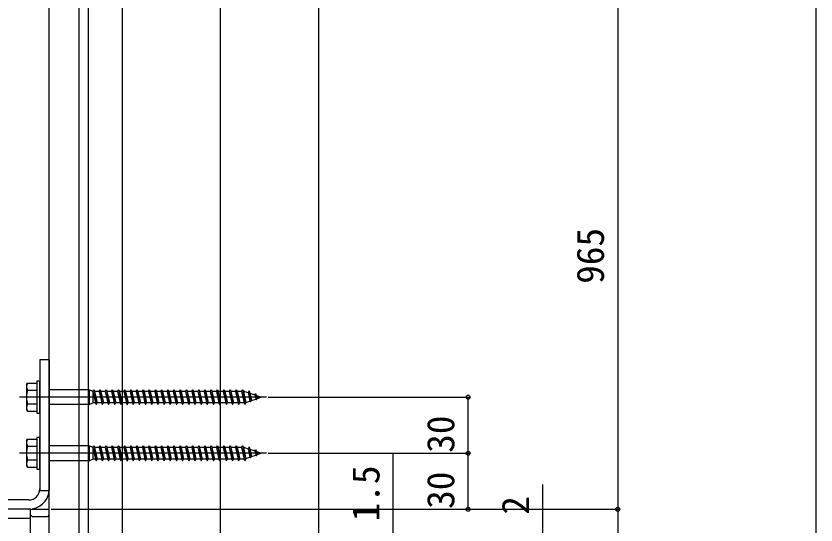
# Model space of a CAD drawing. Units: millimetres, scale not verified. Extents: x -875 to 875, y -1304 to 1297.
# Drawn here: x 447.2 to 875, y -612.6 to -340.3 of the extents above; entities that cross this region are included whole.
import ezdxf
from ezdxf.enums import TextEntityAlignment as Align

# ---------------------------------------------------------------- set-up
doc = ezdxf.new("R2010")
doc.units = ezdxf.units.MM
doc.header["$LTSCALE"] = 8
for name, color, linetype in [('0-4_YKK_12', 2, 'Continuous'), ('0-5_YKK_13', 4, 'Continuous'), ('0-6_YKK_D', 6, 'Continuous'), ('0-7_YKK_ZWAK', 7, 'Continuous'), ('0-8_YSS_K', 3, 'Continuous')]:
    doc.layers.add(name, color=color, linetype=linetype)
doc.styles.add('ＭＳ ゴシック', font='')
doc.styles.get('ＭＳ ゴシック').set_extended_font_data('MS Gothic')

msp = doc.modelspace()

# ---------------------------------------------------------------- linework, layer by layer
at = {"layer": '0-4_YKK_12'}
for p, q in [((556.5, -152.2), (556.5, -999.2)), ((455, -604.2), (-358.982, -604.2)), ((455, -617.382), (455, -604.2)), ((455, -609.2), (-357.826, -609.2))]:
    msp.add_line(p, q, dxfattribs=at)
at = {"layer": '0-5_YKK_13'}
for p, q in [((465, -524.2), (460, -524.2)), ((460, -524.2), (460, -594.2)), ((465, -524.2), (465, -594.2)), ((452.9, -537.45), (453.333, -536.7)), ((452.9, -537.45), (452.9, -550.95)), ((453.333, -536.7), (458.4, -536.7)), ((458.4, -536.7), (458.4, -551.7)), ((453.333, -540.442), (458.4, -540.442)), ((486.4, -540.2), (465, -540.2)), ((486.4, -540.2), (486.4, -548.2)), ((488.4, -541.1), (486.4, -540.2)), ((488.4, -541.1), (488.4, -547.3)), ((489, -540.2), (490.078, -548.2)), ((491.7, -541.1), (489.3, -541.1)), ((489.3, -541.1), (490.678, -547.3)), ((492.3, -540.2), (493.378, -548.2)), ((495, -541.1), (492.6, -541.1)), ((492.6, -541.1), (493.978, -547.3)), ((495.6, -540.2), (496.678, -548.2)), ((498.3, -541.1), (495.9, -541.1)), ((495.9, -541.1), (497.278, -547.3)), ((498.9, -540.2), (499.978, -548.2)), ((501.6, -541.1), (499.2, -541.1)), ((499.2, -541.1), (500.578, -547.3)), ((502.2, -540.2), (503.278, -548.2)), ((504.9, -541.1), (502.5, -541.1)), ((502.5, -541.1), (503.878, -547.3)), ((504.9, -541.1), (505.5, -540.2)), ((505.5, -540.2), (505.52, -540.2)), ((505.52, -540.2), (506.598, -548.2)), ((505.52, -540.2), (505.82, -541.1)), ((508.2, -541.1), (505.82, -541.1)), ((505.82, -541.1), (507.198, -547.3)), ((508.8, -540.2), (509.878, -548.2)), ((511.5, -541.1), (509.1, -541.1)), ((509.1, -541.1), (510.478, -547.3)), ((512.1, -540.2), (513.178, -548.2)), ((514.8, -541.1), (512.4, -541.1)), ((512.4, -541.1), (513.778, -547.3)), ((515.4, -540.2), (516.478, -548.2)), ((518.1, -541.1), (515.7, -541.1)), ((515.7, -541.1), (517.078, -547.3)), ((518.7, -540.2), (519.778, -548.2)), ((521.4, -541.1), (519, -541.1)), ((519, -541.1), (520.378, -547.3)), ((522, -540.2), (523.078, -548.2)), ((524.7, -541.1), (522.3, -541.1)), ((522.3, -541.1), (523.678, -547.3)), ((525.3, -540.2), (526.378, -548.2)), ((525.6, -541.1), (526.978, -547.3)), ((528, -541.1), (525.6, -541.1)), ((528.6, -540.2), (529.678, -548.2)), ((531.3, -541.1), (528.9, -541.1)), ((528.9, -541.1), (530.278, -547.3)), ((531.3, -541.1), (528.9, -541.1)), ((531.9, -540.2), (532.978, -548.2)), ((532.2, -541.1), (533.578, -547.3)), ((534.6, -541.1), (532.2, -541.1)), ((535.2, -540.2), (536.278, -548.2)), ((537.9, -541.1), (535.5, -541.1)), ((535.5, -541.1), (536.878, -547.3)), ((537.9, -541.1), (535.5, -541.1)), ((538.5, -540.2), (539.578, -548.2)), ((538.8, -541.1), (540.178, -547.3)), ((541.2, -541.1), (538.8, -541.1)), ((541.8, -540.2), (542.878, -548.2)), ((544.5, -541.1), (542.1, -541.1)), ((542.1, -541.1), (543.478, -547.3)), ((544.5, -541.1), (542.1, -541.1)), ((545.1, -540.2), (546.178, -548.2)), ((545.4, -541.1), (546.778, -547.3)), ((547.8, -541.1), (545.4, -541.1)), ((548.4, -540.2), (549.478, -548.2)), ((551.1, -541.1), (548.7, -541.1)), ((548.7, -541.1), (550.078, -547.3)), ((551.1, -541.1), (548.7, -541.1)), ((551.7, -540.2), (552.778, -548.2)), ((552, -541.1), (553.378, -547.3)), ((554.4, -541.1), (552, -541.1)), ((555, -540.2), (556.078, -548.2)), ((555.3, -541.1), (556.678, -547.3)), ((558, -541.1), (555.3, -541.1)), ((558.6, -540.2), (559.678, -548.2)), ((561.3, -541.1), (558.9, -541.1)), ((558.9, -541.1), (560.278, -547.3)), ((561.9, -540.2), (562.978, -548.2)), ((564.6, -541.1), (562.2, -541.1)), ((562.2, -541.1), (563.578, -547.3)), ((565.2, -540.2), (566.278, -548.2)), ((567.9, -541.1), (565.5, -541.1)), ((565.5, -541.1), (566.878, -547.3)), ((568.5, -540.2), (569.578, -548.2)), ((569.397, -541.1), (568.8, -541.1)), ((568.8, -541.1), (570.178, -547.3)), ((569.397, -541.1), (571.349, -541.772)), ((571.876, -540.764), (571.349, -541.772)), ((571.349, -541.772), (572.352, -546.283)), ((571.876, -540.764), (572.683, -546.752)), ((571.876, -540.764), (572.324, -542.108)), ((572.324, -542.108), (574.923, -543.003)), ((572.324, -542.108), (573.188, -545.995)), ((574.923, -543.003), (575.384, -542.31)), ((574.923, -543.003), (575.417, -545.227)), ((575.384, -542.31), (575.897, -543.338)), ((575.384, -542.31), (575.825, -545.581)), ((581.125, -544.2), (449.09, -544.2)), ((486.4, -548.2), (488.4, -547.3)), ((489.778, -547.3), (488.4, -547.3)), ((493.078, -547.3), (490.678, -547.3)), ((496.378, -547.3), (493.978, -547.3)), ((499.678, -547.3), (497.278, -547.3)), ((502.978, -547.3), (500.578, -547.3)), ((506.278, -547.3), (503.878, -547.3)), ((506.598, -548.2), (507.198, -547.3)), ((509.578, -547.3), (507.198, -547.3)), ((512.878, -547.3), (510.478, -547.3)), ((516.178, -547.3), (513.778, -547.3)), ((519.478, -547.3), (517.078, -547.3)), ((522.778, -547.3), (520.378, -547.3)), ((526.078, -547.3), (523.678, -547.3)), ((529.378, -547.3), (526.978, -547.3)), ((532.678, -547.3), (530.278, -547.3)), ((532.678, -547.3), (530.278, -547.3)), ((535.978, -547.3), (533.578, -547.3)), ((539.278, -547.3), (536.878, -547.3)), ((539.278, -547.3), (536.878, -547.3)), ((542.578, -547.3), (540.178, -547.3)), ((545.878, -547.3), (543.478, -547.3)), ((545.878, -547.3), (543.478, -547.3)), ((549.178, -547.3), (546.778, -547.3)), ((552.478, -547.3), (550.078, -547.3)), ((552.478, -547.3), (550.078, -547.3)), ((555.778, -547.3), (553.378, -547.3)), ((559.378, -547.3), (556.678, -547.3)), ((562.678, -547.3), (560.278, -547.3)), ((565.978, -547.3), (563.578, -547.3)), ((569.278, -547.3), (566.878, -547.3)), ((570.122, -547.05), (572.352, -546.283)), ((572.352, -546.283), (572.683, -546.752)), ((572.683, -546.752), (573.188, -545.995)), ((573.188, -545.995), (575.417, -545.227)), ((575.417, -545.227), (575.825, -545.581)), ((575.825, -545.581), (576.253, -544.939)), ((575.897, -543.338), (578.4, -544.2)), ((575.897, -543.338), (576.253, -544.939)), ((576.253, -544.939), (578.4, -544.2)), ((452.9, -550.95), (453.333, -551.7)), ((458.4, -547.958), (453.333, -547.958)), ((453.333, -551.7), (458.4, -551.7)), ((486.4, -548.2), (465, -548.2)), ((506.578, -548.2), (506.598, -548.2)), ((452.9, -567.45), (453.333, -566.7)), ((452.9, -567.45), (452.9, -580.95)), ((453.333, -566.7), (458.4, -566.7)), ((458.4, -566.7), (458.4, -581.7)), ((453.333, -570.442), (458.4, -570.442)), ((486.4, -570.2), (465, -570.2)), ((486.4, -570.2), (486.4, -578.2)), ((488.4, -571.1), (486.4, -570.2)), ((488.4, -571.1), (488.4, -577.3)), ((489, -570.2), (490.078, -578.2)), ((491.7, -571.1), (489.3, -571.1)), ((489.3, -571.1), (490.678, -577.3)), ((492.3, -570.2), (493.378, -578.2)), ((495, -571.1), (492.6, -571.1)), ((492.6, -571.1), (493.978, -577.3)), ((495.6, -570.2), (496.678, -578.2)), ((498.3, -571.1), (495.9, -571.1)), ((495.9, -571.1), (497.278, -577.3)), ((498.9, -570.2), (499.978, -578.2)), ((501.6, -571.1), (499.2, -571.1)), ((499.2, -571.1), (500.578, -577.3)), ((502.2, -570.2), (503.278, -578.2)), ((504.9, -571.1), (502.5, -571.1)), ((502.5, -571.1), (503.878, -577.3)), ((504.9, -571.1), (505.5, -570.2)), ((505.5, -570.2), (505.52, -570.2)), ((505.52, -570.2), (506.598, -578.2)), ((505.52, -570.2), (505.82, -571.1)), ((508.2, -571.1), (505.82, -571.1)), ((505.82, -571.1), (507.198, -577.3)), ((508.8, -570.2), (509.878, -578.2)), ((511.5, -571.1), (509.1, -571.1)), ((509.1, -571.1), (510.478, -577.3)), ((512.1, -570.2), (513.178, -578.2)), ((514.8, -571.1), (512.4, -571.1)), ((512.4, -571.1), (513.778, -577.3)), ((515.4, -570.2), (516.478, -578.2)), ((518.1, -571.1), (515.7, -571.1)), ((515.7, -571.1), (517.078, -577.3)), ((518.7, -570.2), (519.778, -578.2)), ((521.4, -571.1), (519, -571.1)), ((519, -571.1), (520.378, -577.3)), ((522, -570.2), (523.078, -578.2)), ((524.7, -571.1), (522.3, -571.1)), ((522.3, -571.1), (523.678, -577.3)), ((525.3, -570.2), (526.378, -578.2)), ((525.6, -571.1), (526.978, -577.3)), ((528, -571.1), (525.6, -571.1)), ((528.6, -570.2), (529.678, -578.2)), ((531.3, -571.1), (528.9, -571.1)), ((528.9, -571.1), (530.278, -577.3)), ((531.3, -571.1), (528.9, -571.1)), ((531.9, -570.2), (532.978, -578.2)), ((532.2, -571.1), (533.578, -577.3)), ((534.6, -571.1), (532.2, -571.1)), ((535.2, -570.2), (536.278, -578.2)), ((537.9, -571.1), (535.5, -571.1)), ((535.5, -571.1), (536.878, -577.3)), ((537.9, -571.1), (535.5, -571.1)), ((538.5, -570.2), (539.578, -578.2)), ((538.8, -571.1), (540.178, -577.3)), ((541.2, -571.1), (538.8, -571.1)), ((541.8, -570.2), (542.878, -578.2)), ((544.5, -571.1), (542.1, -571.1)), ((542.1, -571.1), (543.478, -577.3)), ((544.5, -571.1), (542.1, -571.1)), ((545.1, -570.2), (546.178, -578.2)), ((545.4, -571.1), (546.778, -577.3)), ((547.8, -571.1), (545.4, -571.1)), ((548.4, -570.2), (549.478, -578.2)), ((551.1, -571.1), (548.7, -571.1)), ((548.7, -571.1), (550.078, -577.3)), ((551.1, -571.1), (548.7, -571.1)), ((551.7, -570.2), (552.778, -578.2)), ((552, -571.1), (553.378, -577.3)), ((554.4, -571.1), (552, -571.1)), ((555, -570.2), (556.078, -578.2)), ((555.3, -571.1), (556.678, -577.3)), ((558, -571.1), (555.3, -571.1)), ((558.6, -570.2), (559.678, -578.2)), ((561.3, -571.1), (558.9, -571.1)), ((558.9, -571.1), (560.278, -577.3)), ((561.9, -570.2), (562.978, -578.2)), ((564.6, -571.1), (562.2, -571.1)), ((562.2, -571.1), (563.578, -577.3)), ((565.2, -570.2), (566.278, -578.2)), ((567.9, -571.1), (565.5, -571.1)), ((565.5, -571.1), (566.878, -577.3)), ((568.5, -570.2), (569.578, -578.2)), ((569.397, -571.1), (568.8, -571.1)), ((568.8, -571.1), (570.178, -577.3)), ((569.397, -571.1), (571.349, -571.772)), ((571.876, -570.764), (571.349, -571.772)), ((571.349, -571.772), (572.352, -576.283)), ((571.876, -570.764), (572.683, -576.752)), ((571.876, -570.764), (572.324, -572.108)), ((572.324, -572.108), (574.923, -573.003)), ((572.324, -572.108), (573.188, -575.995)), ((574.923, -573.003), (575.384, -572.31)), ((574.923, -573.003), (575.417, -575.227)), ((575.384, -572.31), (575.897, -573.338)), ((575.384, -572.31), (575.825, -575.581)), ((581.125, -574.2), (449.09, -574.2)), ((486.4, -578.2), (488.4, -577.3)), ((489.778, -577.3), (488.4, -577.3)), ((493.078, -577.3), (490.678, -577.3)), ((496.378, -577.3), (493.978, -577.3)), ((499.678, -577.3), (497.278, -577.3)), ((502.978, -577.3), (500.578, -577.3)), ((506.278, -577.3), (503.878, -577.3)), ((506.598, -578.2), (507.198, -577.3)), ((509.578, -577.3), (507.198, -577.3)), ((512.878, -577.3), (510.478, -577.3)), ((516.178, -577.3), (513.778, -577.3)), ((519.478, -577.3), (517.078, -577.3)), ((522.778, -577.3), (520.378, -577.3)), ((526.078, -577.3), (523.678, -577.3)), ((529.378, -577.3), (526.978, -577.3)), ((532.678, -577.3), (530.278, -577.3)), ((532.678, -577.3), (530.278, -577.3)), ((535.978, -577.3), (533.578, -577.3)), ((539.278, -577.3), (536.878, -577.3)), ((539.278, -577.3), (536.878, -577.3)), ((542.578, -577.3), (540.178, -577.3)), ((545.878, -577.3), (543.478, -577.3)), ((545.878, -577.3), (543.478, -577.3)), ((549.178, -577.3), (546.778, -577.3)), ((552.478, -577.3), (550.078, -577.3)), ((552.478, -577.3), (550.078, -577.3)), ((555.778, -577.3), (553.378, -577.3)), ((559.378, -577.3), (556.678, -577.3)), ((562.678, -577.3), (560.278, -577.3)), ((565.978, -577.3), (563.578, -577.3)), ((569.278, -577.3), (566.878, -577.3)), ((570.122, -577.05), (572.352, -576.283)), ((572.352, -576.283), (572.683, -576.752)), ((572.683, -576.752), (573.188, -575.995)), ((573.188, -575.995), (575.417, -575.227)), ((575.417, -575.227), (575.825, -575.581)), ((575.825, -575.581), (576.253, -574.939)), ((575.897, -573.338), (578.4, -574.2)), ((575.897, -573.338), (576.253, -574.939)), ((576.253, -574.939), (578.4, -574.2)), ((452.9, -580.95), (453.333, -581.7)), ((458.4, -577.958), (453.333, -577.958)), ((453.333, -581.7), (458.4, -581.7)), ((486.4, -578.2), (465, -578.2)), ((506.578, -578.2), (506.598, -578.2)), ((460, -594.2), (465, -594.2)), ((454, -599.2), (405, -599.2)), ((454, -604.2), (405, -604.2)), ((455, -604.2), (465, -604.2))]:
    msp.add_line(p, q, dxfattribs=at)
for points in [[(460, -535.7), (458.4, -535.7), (458.4, -552.7), (460, -552.7)], [(460, -565.7), (458.4, -565.7), (458.4, -582.7), (460, -582.7)]]:
    msp.add_lwpolyline(points, close=True, dxfattribs=at)
for points in [[(488.4, -541.1), (489, -540.2), (489.3, -541.1)], [(488.4, -541.1), (489.778, -547.3), (490.078, -548.2), (490.678, -547.3)], [(491.7, -541.1), (492.3, -540.2), (492.6, -541.1)], [(491.7, -541.1), (493.078, -547.3), (493.378, -548.2), (493.978, -547.3)], [(495, -541.1), (495.6, -540.2), (495.9, -541.1)], [(495, -541.1), (496.378, -547.3), (496.678, -548.2), (497.278, -547.3)], [(498.3, -541.1), (498.9, -540.2), (499.2, -541.1)], [(498.3, -541.1), (499.678, -547.3), (499.978, -548.2), (500.578, -547.3)], [(501.6, -541.1), (502.2, -540.2), (502.5, -541.1)], [(501.6, -541.1), (502.978, -547.3), (503.278, -548.2), (503.878, -547.3)], [(504.9, -541.1), (506.278, -547.3), (506.578, -548.2)], [(508.2, -541.1), (508.8, -540.2), (509.1, -541.1)], [(508.2, -541.1), (509.578, -547.3), (509.878, -548.2), (510.478, -547.3)], [(511.5, -541.1), (512.1, -540.2), (512.4, -541.1)], [(511.5, -541.1), (512.878, -547.3), (513.178, -548.2), (513.778, -547.3)], [(514.8, -541.1), (515.4, -540.2), (515.7, -541.1)], [(514.8, -541.1), (516.178, -547.3), (516.478, -548.2), (517.078, -547.3)], [(518.1, -541.1), (518.7, -540.2), (519, -541.1)], [(518.1, -541.1), (519.478, -547.3), (519.778, -548.2), (520.378, -547.3)], [(521.4, -541.1), (522, -540.2), (522.3, -541.1)], [(521.4, -541.1), (522.778, -547.3), (523.078, -548.2), (523.678, -547.3)], [(524.7, -541.1), (525.3, -540.2), (525.6, -541.1)], [(524.7, -541.1), (526.078, -547.3), (526.378, -548.2), (526.978, -547.3)], [(528, -541.1), (528.6, -540.2), (528.9, -541.1)], [(528, -541.1), (529.378, -547.3), (529.678, -548.2), (530.278, -547.3)], [(531.3, -541.1), (531.9, -540.2), (532.2, -541.1)], [(531.3, -541.1), (532.678, -547.3), (532.978, -548.2), (533.578, -547.3)], [(534.6, -541.1), (535.2, -540.2), (535.5, -541.1)], [(534.6, -541.1), (535.978, -547.3), (536.278, -548.2), (536.878, -547.3)], [(537.9, -541.1), (538.5, -540.2), (538.8, -541.1)], [(537.9, -541.1), (539.278, -547.3), (539.578, -548.2), (540.178, -547.3)], [(541.2, -541.1), (541.8, -540.2), (542.1, -541.1)], [(541.2, -541.1), (542.578, -547.3), (542.878, -548.2), (543.478, -547.3)], [(544.5, -541.1), (545.1, -540.2), (545.4, -541.1)], [(544.5, -541.1), (545.878, -547.3), (546.178, -548.2), (546.778, -547.3)], [(547.8, -541.1), (548.4, -540.2), (548.7, -541.1)], [(547.8, -541.1), (549.178, -547.3), (549.478, -548.2), (550.078, -547.3)], [(551.1, -541.1), (551.7, -540.2), (552, -541.1)], [(551.1, -541.1), (552.478, -547.3), (552.778, -548.2), (553.378, -547.3)], [(554.4, -541.1), (555, -540.2), (555.3, -541.1)], [(554.4, -541.1), (555.778, -547.3), (556.078, -548.2), (556.678, -547.3)], [(558, -541.1), (558.6, -540.2), (558.9, -541.1)], [(558, -541.1), (559.378, -547.3), (559.678, -548.2), (560.278, -547.3)], [(561.3, -541.1), (561.9, -540.2), (562.2, -541.1)], [(561.3, -541.1), (562.678, -547.3), (562.978, -548.2), (563.578, -547.3)], [(564.6, -541.1), (565.2, -540.2), (565.5, -541.1)], [(564.6, -541.1), (565.978, -547.3), (566.278, -548.2), (566.878, -547.3)], [(567.9, -541.1), (568.5, -540.2), (568.8, -541.1)], [(567.9, -541.1), (569.278, -547.3), (569.578, -548.2), (570.178, -547.3)], [(488.4, -571.1), (489, -570.2), (489.3, -571.1)], [(488.4, -571.1), (489.778, -577.3), (490.078, -578.2), (490.678, -577.3)], [(491.7, -571.1), (492.3, -570.2), (492.6, -571.1)], [(491.7, -571.1), (493.078, -577.3), (493.378, -578.2), (493.978, -577.3)], [(495, -571.1), (495.6, -570.2), (495.9, -571.1)], [(495, -571.1), (496.378, -577.3), (496.678, -578.2), (497.278, -577.3)], [(498.3, -571.1), (498.9, -570.2), (499.2, -571.1)], [(498.3, -571.1), (499.678, -577.3), (499.978, -578.2), (500.578, -577.3)], [(501.6, -571.1), (502.2, -570.2), (502.5, -571.1)], [(501.6, -571.1), (502.978, -577.3), (503.278, -578.2), (503.878, -577.3)], [(504.9, -571.1), (506.278, -577.3), (506.578, -578.2)], [(508.2, -571.1), (508.8, -570.2), (509.1, -571.1)], [(508.2, -571.1), (509.578, -577.3), (509.878, -578.2), (510.478, -577.3)], [(511.5, -571.1), (512.1, -570.2), (512.4, -571.1)], [(511.5, -571.1), (512.878, -577.3), (513.178, -578.2), (513.778, -577.3)], [(514.8, -571.1), (515.4, -570.2), (515.7, -571.1)], [(514.8, -571.1), (516.178, -577.3), (516.478, -578.2), (517.078, -577.3)], [(518.1, -571.1), (518.7, -570.2), (519, -571.1)], [(518.1, -571.1), (519.478, -577.3), (519.778, -578.2), (520.378, -577.3)], [(521.4, -571.1), (522, -570.2), (522.3, -571.1)], [(521.4, -571.1), (522.778, -577.3), (523.078, -578.2), (523.678, -577.3)], [(524.7, -571.1), (525.3, -570.2), (525.6, -571.1)], [(524.7, -571.1), (526.078, -577.3), (526.378, -578.2), (526.978, -577.3)], [(528, -571.1), (528.6, -570.2), (528.9, -571.1)], [(528, -571.1), (529.378, -577.3), (529.678, -578.2), (530.278, -577.3)], [(531.3, -571.1), (531.9, -570.2), (532.2, -571.1)], [(531.3, -571.1), (532.678, -577.3), (532.978, -578.2), (533.578, -577.3)], [(534.6, -571.1), (535.2, -570.2), (535.5, -571.1)], [(534.6, -571.1), (535.978, -577.3), (536.278, -578.2), (536.878, -577.3)], [(537.9, -571.1), (538.5, -570.2), (538.8, -571.1)], [(537.9, -571.1), (539.278, -577.3), (539.578, -578.2), (540.178, -577.3)], [(541.2, -571.1), (541.8, -570.2), (542.1, -571.1)], [(541.2, -571.1), (542.578, -577.3), (542.878, -578.2), (543.478, -577.3)], [(544.5, -571.1), (545.1, -570.2), (545.4, -571.1)], [(544.5, -571.1), (545.878, -577.3), (546.178, -578.2), (546.778, -577.3)], [(547.8, -571.1), (548.4, -570.2), (548.7, -571.1)], [(547.8, -571.1), (549.178, -577.3), (549.478, -578.2), (550.078, -577.3)], [(551.1, -571.1), (551.7, -570.2), (552, -571.1)], [(551.1, -571.1), (552.478, -577.3), (552.778, -578.2), (553.378, -577.3)], [(554.4, -571.1), (555, -570.2), (555.3, -571.1)], [(554.4, -571.1), (555.778, -577.3), (556.078, -578.2), (556.678, -577.3)], [(558, -571.1), (558.6, -570.2), (558.9, -571.1)], [(558, -571.1), (559.378, -577.3), (559.678, -578.2), (560.278, -577.3)], [(561.3, -571.1), (561.9, -570.2), (562.2, -571.1)], [(561.3, -571.1), (562.678, -577.3), (562.978, -578.2), (563.578, -577.3)], [(564.6, -571.1), (565.2, -570.2), (565.5, -571.1)], [(564.6, -571.1), (565.978, -577.3), (566.278, -578.2), (566.878, -577.3)], [(567.9, -571.1), (568.5, -570.2), (568.8, -571.1)], [(567.9, -571.1), (569.278, -577.3), (569.578, -578.2), (570.178, -577.3)], [(465, -607.2), (464, -608.2), (456, -608.2), (455, -607.2)]]:
    msp.add_lwpolyline(points, dxfattribs=at)
for centre, radius, start, end in [((457.158, -538.571), 4.258, 153.93616, 206.06384), ((469.427, -544.2), 16.527, 166.85543, 193.14457), ((457.158, -549.829), 4.258, 153.93616, 206.06384), ((457.158, -568.571), 4.258, 153.93616, 206.06384), ((469.427, -574.2), 16.527, 166.85543, 193.14457), ((457.158, -579.829), 4.258, 153.93616, 206.06384), ((454, -593.2), 6, 270, 0), ((454, -593.2), 11, 270, 354.78409)]:
    msp.add_arc(centre, radius, start, end, dxfattribs=at)
at = {"layer": '0-6_YKK_D'}
for p, q in [((769, -319.203), (769, -604.2)), ((582.125, -544.2), (690, -544.2)), ((689, -574.2), (689, -544.2)), ((582.125, -574.2), (690, -574.2)), ((582.125, -574.2), (690, -574.2)), ((649, -619.2), (649, -574.145)), ((689, -604.2), (689, -574.2)), ((729, -617.2), (729, -591.009)), ((466, -604.2), (770, -604.2)), ((466, -604.2), (690, -604.2)), ((466, -604.2), (770, -604.2)), ((769, -604.2), (769, -749.2))]:
    msp.add_line(p, q, dxfattribs=at)
for centre in [(689, -544.2), (689, -574.2), (689, -574.2), (689, -604.2), (769, -604.2), (769, -604.2)]:
    msp.add_circle(centre, 1.075, dxfattribs=at)
at = {"layer": '0-7_YKK_ZWAK'}
msp.add_lwpolyline([(-875, -1304.2), (875, -1304.2), (875, 1245.8)], dxfattribs=at)
at = {"layer": '0-8_YSS_K'}
for p, q in [((465, -999.2), (465, -152.2)), ((481, -999.2), (481, -152.2)), ((486, -999.2), (486, -152.2)), ((504, -152.2), (504, -999.2)), ((609, -152.2), (609, -999.2))]:
    msp.add_line(p, q, dxfattribs=at)

# ---------------------------------------------------------------- texts
at = {"layer": '0-6_YKK_D', "style": 'ＭＳ ゴシック'}
for s, p in [('965', (766, -483.576)), ('30', (686, -573.973)), ('1.5', (646, -610.668)), ('30', (686, -603.973)), ('2', (726, -607.077))]:
    msp.add_text(s, height=14.66, rotation=90, dxfattribs=at).set_placement(p, align=Align.BOTTOM_LEFT)

doc.saveas('drawing.dxf')
